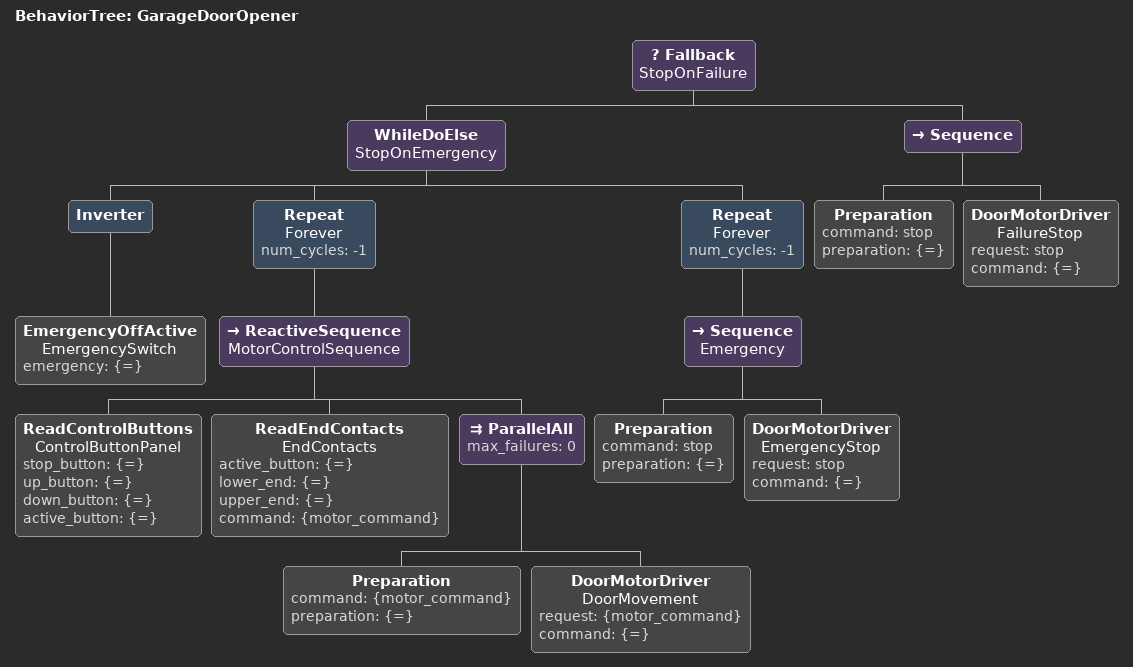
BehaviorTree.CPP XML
<?xml version="1.0" encoding="UTF-8"?>
<root BTCPP_format="4">
  <BehaviorTree ID="GarageDoorOpener">
    <Fallback name="StopOnFailure">
      <WhileDoElse name="StopOnEmergency">
        <Inverter>
          <EmergencyOffActive name="EmergencySwitch"
                              emergency="{=}"/>
        </Inverter>
        <Repeat name="Forever"
                num_cycles="-1">
          <ReactiveSequence name="MotorControlSequence">
            <ReadControlButtons name="ControlButtonPanel"
                                stop_button="{=}"
                                up_button="{=}"
                                down_button="{=}"
                                active_button="{=}"/>
            <ReadEndContacts name="EndContacts"
                             active_button="{=}"
                             lower_end="{=}"
                             upper_end="{=}"
                             command="{motor_command}"/>
            <ParallelAll max_failures="0">
              <Preparation command="{motor_command}"
                           preparation="{=}"/>
              <DoorMotorDriver name="DoorMovement"
                               request="{motor_command}"
                               command="{=}"/>
            </ParallelAll>
          </ReactiveSequence>
        </Repeat>
        <Repeat name="Forever"
                num_cycles="-1">
          <Sequence name="Emergency">
            <Preparation command="stop"
                         preparation="{=}"/>
            <DoorMotorDriver name="EmergencyStop"
                             request="stop"
                             command="{=}"/>
          </Sequence>
        </Repeat>
      </WhileDoElse>
      <Sequence>
        <Preparation command="stop"
                     preparation="{=}"/>
        <DoorMotorDriver name="FailureStop"
                         request="stop"
                         command="{=}"/>
      </Sequence>
    </Fallback>
  </BehaviorTree>

</root>
